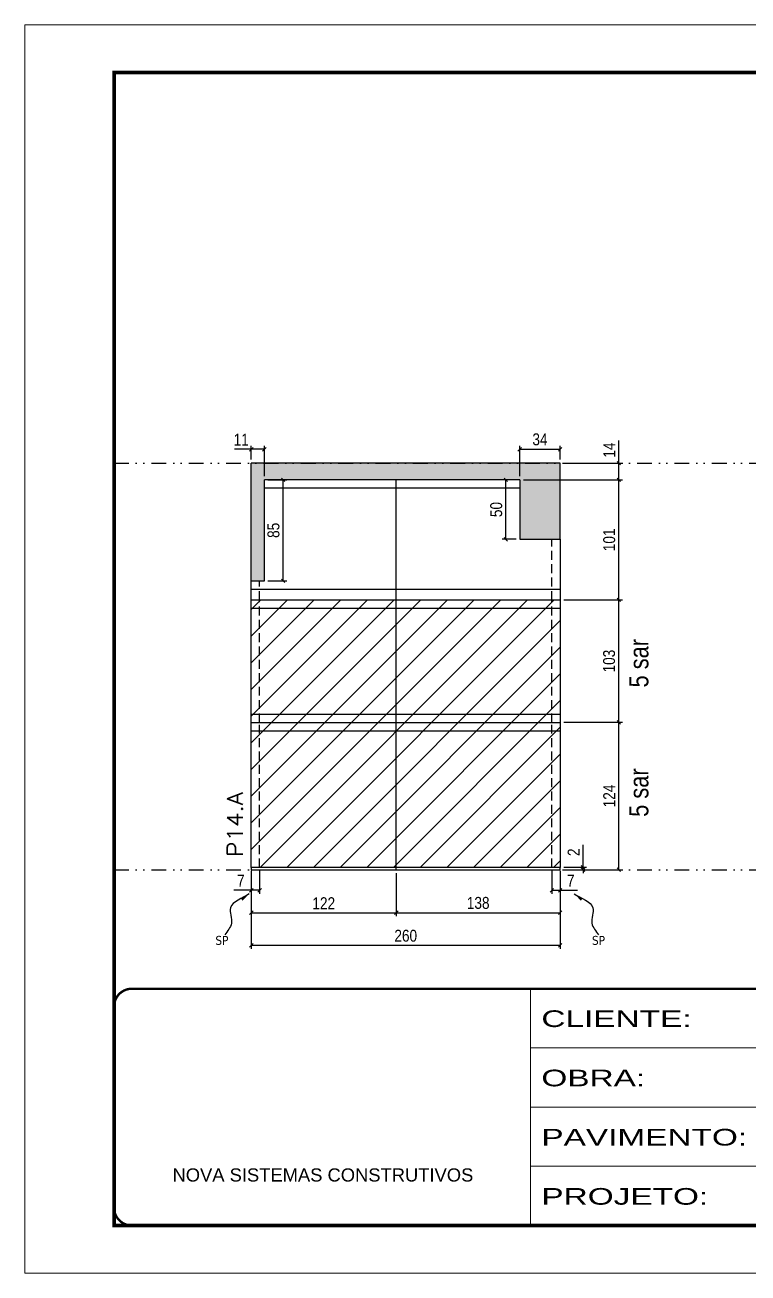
# Model space of a CAD drawing. Extents: x 14400 to 27878, y -21631 to 6985.
# Drawn here: x 19182 to 19791, y 3638 to 4688 of the extents above; entities that cross this region are included whole.
import ezdxf

# ---------------------------------------------------------------- set-up
doc = ezdxf.new("R2010")
doc.units = 0
for name, pattern in [('CONTINUO', [0]), ('DASHED', [0.75, 0.5, -0.25]), ('DIVIDE2', [0.625, 0.25, -0.125, 0, -0.125, 0, -0.125]), ('HIDDEN', [0.375, 0.25, -0.125])]:
    doc.linetypes.add(name, pattern=pattern)
for name, color, linetype in [('COTA', 241, 'Continuous'), ('NOMENCLATURA', 7, 'Continuous'), ('Nível', 160, 'Continuous'), ('Painéis', 200, 'Continuous'), ('SARR_2.2x7', 40, 'Continuous'), ('Sarrafo de Pressão', 42, 'HIDDEN'), ('texto', 7, 'Continuous')]:
    doc.layers.add(name, color=color, linetype=linetype)
for name, color, linetype, lineweight in [('Folhas', 255, 'Continuous', 9), ('Hachura', 251, 'Continuous', 9), ('SARRAFO DE PRESSAO', 251, 'DASHED', 9), ('Texto Seção', 7, 'Continuous', 15)]:
    doc.layers.add(name, color=color, linetype=linetype, lineweight=lineweight)
doc.styles.add('ARIAL', font='arial.ttf')
doc.styles.add('ARIAL_NARROW', font='ARIALN.TTF', dxfattribs={"height": 0.2})
doc.styles.add('COTA TECNICA', font='techl___.ttf', dxfattribs={"height": 10})
doc.styles.add('COTA TECNICA-50', font='techl___.ttf', dxfattribs={"height": 10})
doc.styles.add('REGUA-120', font='ROMANS.shx', dxfattribs={"height": 15})
doc.styles.get("Standard").update_dxf_attribs({"font": 'arial.ttf'})
doc.styles.add('Tecnologia', font='')
doc.styles.get('Tecnologia').set_extended_font_data('Forgotten Futurist')
doc.dimstyles.new('COTA PAINEL-50', dxfattribs={"dimtxt": 10, "dimasz": 3, "dimexe": 3, "dimexo": 3, "dimgap": 3, "dimtad": 1, "dimdec": 1, "dimzin": 12, "dimdsep": 46, "dimtxsty": 'COTA TECNICA-50', "dimblk1": 'OBLIQUE', "dimblk2": 'OBLIQUE', "dimsah": 1, "dimcen": 0.9, "dimclrd": 4, "dimclre": 4, "dimclrt": 240, "dimadec": 1, "dimazin": 3, "dimtfac": 1, "dimtdec": 1, "dimtmove": 0, "dimatfit": 3, "dimfxl": 1, "dimtolj": 1, "dimtzin": 12, "dimarcsym": 0})
doc.dimstyles.new('PAINEL', dxfattribs={"dimtxt": 10, "dimasz": 3, "dimexe": 3, "dimexo": 3, "dimgap": 3, "dimtad": 1, "dimdec": 1, "dimzin": 12, "dimdsep": 46, "dimtxsty": 'COTA TECNICA', "dimblk1": 'OBLIQUE', "dimblk2": 'OBLIQUE', "dimsah": 1, "dimcen": 0.9, "dimclrd": 4, "dimclre": 4, "dimclrt": 240, "dimadec": 1, "dimazin": 3, "dimtfac": 1, "dimtdec": 1, "dimtmove": 0, "dimatfit": 3, "dimfxl": 1, "dimtolj": 1, "dimtzin": 12, "dimarcsym": 0})
doc.dimstyles.get("Standard").update_dxf_attribs({"dimtxt": 0.18, "dimasz": 0.18, "dimexe": 0.18, "dimexo": 0.0625, "dimgap": 0.09, "dimtad": 0, "dimtih": 1, "dimtoh": 1, "dimdec": 4, "dimzin": 0, "dimdsep": 46, "dimtxsty": 'Standard', "dimcen": 0.09, "dimadec": 0, "dimazin": 0, "dimtfac": 1, "dimtdec": 4, "dimtofl": 0, "dimtmove": 0, "dimatfit": 3, "dimfxl": 1, "dimtolj": 1, "dimtzin": 0, "dimarcsym": 0})

# ---------------------------------------------------------------- blocks, each defined once
blk = doc.blocks.new('9999999999')
at = {"color": 30, "linetype": 'CONTINUO'}
for p, q in [((98564.6, 34230.2), (98564.6, 34429.4)), ((98564.6, 34379.6), (99584, 34379.6)), ((98564.6, 34329.8), (99488, 34329.8)), ((98564.6, 34280), (99488, 34280))]:
    blk.add_line(p, q, dxfattribs=at)
at = {"color": 30, "linetype": 'CONTINUO', "const_width": 2}
blk.add_lwpolyline([(99584, 34230.2), (99584, 34414.4, 0.414214), (99569, 34429.4), (98229, 34429.4, 0.414214), (98214, 34414.4), (98214, 34245.2, 0.414214), (98229, 34230.2), (99584, 34230.2)], format="xyb", dxfattribs=at)
at = {"layer": 'Folhas'}
blk.add_lwpolyline([(98139, 34190.2), (99624, 34190.2), (99624, 35240.2), (98139, 35240.2)], close=True, dxfattribs=at)
at = {"layer": 'Folhas', "color": 30, "const_width": 3}
blk.add_lwpolyline([(98214, 34230.2), (99584, 34230.2), (99584, 35200.2), (98214, 35200.2)], close=True, dxfattribs=at)
at = {"color": 7, "linetype": 'Continuous', "ltscale": 5, "style": 'ARIAL'}
blk.add_text('NOVA SISTEMAS CONSTRUTIVOS', height=11.059, dxfattribs=at).set_placement((98263.2, 34267.2))
at = {"layer": 'Folhas', "color": 7, "style": 'Tecnologia', "width": 1.5}
for s, p in [('CLIENTE:', (98573.7, 34397.2)), ('OBRA:', (98573.7, 34347.3)), ('PAVIMENTO:', (98573.7, 34297.5)), ('PROJETO:', (98573.7, 34247.7))]:
    blk.add_text(s, height=14, dxfattribs=at).set_placement(p)
blk = doc.blocks.new('_Oblique')
at = {"color": 0, "linetype": 'ByBlock', "lineweight": -2}
blk.add_line((-0.5, -0.5), (0.5, 0.5), dxfattribs=at)
blk = doc.blocks.new('*D782')
at = {"layer": 'COTA', "color": 4, "lineweight": -2, "transparency": 16777216}
for p, q in [((19372.5, 3975.9), (19372.5, 3910.2)), ((19632.5, 3975.9), (19632.5, 3910.2)), ((19632.5, 3913.2), (19372.5, 3913.2))]:
    blk.add_line(p, q, dxfattribs=at)
at = {"layer": 'Defpoints', "color": 0, "transparency": 16777216}
for p in [(19372.5, 3978.9), (19632.5, 3978.9), (19372.5, 3913.2)]:
    blk.add_point(p, dxfattribs=at)
at = {"layer": 'COTA', "color": 4, "lineweight": -2, "transparency": 16777216, "xscale": 3, "yscale": 3, "zscale": 3, "rotation": 180}
blk.add_blockref('_Oblique', (19372.5, 3913.2), dxfattribs=at)
at = {"layer": 'COTA', "color": 4, "lineweight": -2, "transparency": 16777216, "xscale": 3, "yscale": 3, "zscale": 3}
blk.add_blockref('_Oblique', (19632.5, 3913.2), dxfattribs=at)
at = {"layer": 'COTA', "color": 240, "transparency": 16777216, "insert": (19502.5, 3921.3), "char_height": 10, "attachment_point": 5, "style": 'COTA TECNICA'}
blk.add_mtext('\\A1;260', dxfattribs=at)
blk = doc.blocks.new('*D783')
at = {"layer": 'COTA', "color": 4, "lineweight": -2, "transparency": 16777216}
for p, q in [((19625.5, 3975.9), (19625.5, 3956.6)), ((19632.5, 3973.9), (19632.5, 3956.6)), ((19625.5, 3959.6), (19632.5, 3959.6)), ((19632.5, 3959.6), (19647.2, 3959.6))]:
    blk.add_line(p, q, dxfattribs=at)
at = {"layer": 'Defpoints', "color": 0, "transparency": 16777216}
for p in [(19625.5, 3978.9), (19632.5, 3976.9), (19632.5, 3959.6)]:
    blk.add_point(p, dxfattribs=at)
at = {"layer": 'COTA', "color": 4, "lineweight": -2, "transparency": 16777216, "xscale": 3, "yscale": 3, "zscale": 3, "rotation": 180}
blk.add_blockref('_Oblique', (19625.5, 3959.6), dxfattribs=at)
at = {"layer": 'COTA', "color": 4, "lineweight": -2, "transparency": 16777216, "xscale": 3, "yscale": 3, "zscale": 3}
blk.add_blockref('_Oblique', (19632.5, 3959.6), dxfattribs=at)
at = {"layer": 'COTA', "color": 240, "transparency": 16777216, "insert": (19641.4, 3967.7), "char_height": 10, "attachment_point": 5, "style": 'COTA TECNICA-50'}
blk.add_mtext('\\A1;7', dxfattribs=at)
blk = doc.blocks.new('*D784')
at = {"layer": 'COTA', "color": 4, "lineweight": -2, "transparency": 16777216}
for p, q in [((19372.5, 3973.9), (19372.5, 3956.6)), ((19379.5, 3975.9), (19379.5, 3956.6)), ((19372.5, 3959.6), (19357.8, 3959.6)), ((19379.5, 3959.6), (19372.5, 3959.6))]:
    blk.add_line(p, q, dxfattribs=at)
at = {"layer": 'Defpoints', "color": 0, "transparency": 16777216}
for p in [(19372.5, 3976.9), (19379.5, 3978.9), (19372.5, 3959.6)]:
    blk.add_point(p, dxfattribs=at)
at = {"layer": 'COTA', "color": 4, "lineweight": -2, "transparency": 16777216, "xscale": 3, "yscale": 3, "zscale": 3, "rotation": 180}
blk.add_blockref('_Oblique', (19372.5, 3959.6), dxfattribs=at)
at = {"layer": 'COTA', "color": 4, "lineweight": -2, "transparency": 16777216, "xscale": 3, "yscale": 3, "zscale": 3}
blk.add_blockref('_Oblique', (19379.5, 3959.6), dxfattribs=at)
at = {"layer": 'COTA', "color": 240, "transparency": 16777216, "insert": (19363.7, 3967.7), "char_height": 10, "attachment_point": 5, "style": 'COTA TECNICA-50'}
blk.add_mtext('\\A1;7', dxfattribs=at)
blk = doc.blocks.new('*D785')
at = {"layer": 'COTA', "color": 4, "lineweight": -2, "transparency": 16777216}
for p, q in [((19651.8, 3978.9), (19651.8, 3997.7)), ((19635.5, 3978.9), (19654.8, 3978.9)), ((19635.5, 3976.9), (19654.8, 3976.9)), ((19651.8, 3976.9), (19651.8, 3978.9)), ((19651.8, 3976.9), (19651.8, 3973.9))]:
    blk.add_line(p, q, dxfattribs=at)
at = {"layer": 'Defpoints', "color": 0, "transparency": 16777216}
for p in [(19632.5, 3978.9), (19632.5, 3976.9), (19651.8, 3976.9)]:
    blk.add_point(p, dxfattribs=at)
at = {"layer": 'COTA', "color": 4, "lineweight": -2, "transparency": 16777216, "xscale": 3, "yscale": 3, "zscale": 3}
for p, rotation in [((19651.8, 3978.9), 270), ((19651.8, 3976.9), 90)]:
    blk.add_blockref('_Oblique', p, dxfattribs=dict(at, rotation=rotation))
at = {"layer": 'COTA', "color": 240, "transparency": 16777216, "insert": (19643.8, 3991.6), "char_height": 10, "attachment_point": 5, "rotation": 90, "style": 'COTA TECNICA-50'}
blk.add_mtext('\\A1;2', dxfattribs=at)
blk = doc.blocks.new('*D786')
at = {"layer": 'COTA', "color": 4, "lineweight": -2, "transparency": 16777216}
for p, q in [((19635.5, 4203.9), (19684.9, 4203.9)), ((19681.9, 4100.9), (19681.9, 4203.9)), ((19635.5, 4100.9), (19684.9, 4100.9))]:
    blk.add_line(p, q, dxfattribs=at)
at = {"layer": 'Defpoints', "color": 0, "transparency": 16777216}
for p in [(19632.5, 4203.9), (19681.9, 4203.9), (19632.5, 4100.9)]:
    blk.add_point(p, dxfattribs=at)
at = {"layer": 'COTA', "color": 4, "lineweight": -2, "transparency": 16777216, "xscale": 3, "yscale": 3, "zscale": 3}
for p, rotation in [((19681.9, 4203.9), 90), ((19681.9, 4100.9), 270)]:
    blk.add_blockref('_Oblique', p, dxfattribs=dict(at, rotation=rotation))
at = {"layer": 'COTA', "color": 240, "transparency": 16777216, "insert": (19673.7, 4152.4), "char_height": 10, "attachment_point": 5, "rotation": 90, "style": 'COTA TECNICA-50'}
blk.add_mtext('\\A1;103', dxfattribs=at)
blk = doc.blocks.new('*D790')
at = {"layer": 'COTA', "color": 4, "linetype": 'ByBlock', "lineweight": -2, "transparency": 16777216}
for p, q in [((19635.5, 4100.9), (19684.9, 4100.9)), ((19681.9, 3976.9), (19681.9, 4100.9)), ((19635.5, 3976.9), (19684.9, 3976.9))]:
    blk.add_line(p, q, dxfattribs=at)
at = {"layer": 'Defpoints', "color": 0, "linetype": 'ByBlock', "transparency": 16777216}
for p in [(19632.5, 4100.9), (19681.9, 4100.9), (19632.5, 3976.9)]:
    blk.add_point(p, dxfattribs=at)
at = {"layer": 'COTA', "color": 4, "linetype": 'ByBlock', "lineweight": -2, "transparency": 16777216, "xscale": 3, "yscale": 3, "zscale": 3}
for p, rotation in [((19681.9, 4100.9), 90), ((19681.9, 3976.9), 270)]:
    blk.add_blockref('_Oblique', p, dxfattribs=dict(at, rotation=rotation))
at = {"layer": 'COTA', "color": 240, "linetype": 'ByBlock', "transparency": 16777216, "insert": (19673.8, 4038.9), "char_height": 10, "attachment_point": 5, "rotation": 90, "style": 'COTA TECNICA'}
blk.add_mtext('\\A1;124', dxfattribs=at)
blk = doc.blocks.new('*D791')
at = {"layer": 'COTA', "color": 4, "linetype": 'ByBlock', "lineweight": -2, "transparency": 16777216}
for p, q in [((19635.5, 4100.9), (19684.9, 4100.9)), ((19681.9, 3976.9), (19681.9, 4100.9)), ((19635.5, 3976.9), (19684.9, 3976.9))]:
    blk.add_line(p, q, dxfattribs=at)
at = {"layer": 'Defpoints', "color": 0, "linetype": 'ByBlock', "transparency": 16777216}
for p in [(19632.5, 4100.9), (19681.9, 4100.9), (19632.5, 3976.9)]:
    blk.add_point(p, dxfattribs=at)
at = {"layer": 'COTA', "color": 4, "linetype": 'ByBlock', "lineweight": -2, "transparency": 16777216, "xscale": 3, "yscale": 3, "zscale": 3}
for p, rotation in [((19681.9, 4100.9), 90), ((19681.9, 3976.9), 270)]:
    blk.add_blockref('_Oblique', p, dxfattribs=dict(at, rotation=rotation))
at = {"layer": 'COTA', "color": 240, "linetype": 'ByBlock', "transparency": 16777216, "insert": (19673.8, 4038.9), "char_height": 10, "attachment_point": 5, "rotation": 90, "style": 'COTA TECNICA'}
blk.add_mtext('\\A1;124', dxfattribs=at)
blk = doc.blocks.new('*D792')
at = {"layer": 'COTA', "color": 4, "lineweight": -2, "transparency": 16777216}
for p, q in [((19494.5, 3973.9), (19494.5, 3937.7)), ((19632.5, 3973.9), (19632.5, 3937.7)), ((19494.5, 3940.7), (19632.5, 3940.7))]:
    blk.add_line(p, q, dxfattribs=at)
at = {"layer": 'Defpoints', "color": 0, "transparency": 16777216}
for p in [(19494.5, 3976.9), (19632.5, 3976.9), (19632.5, 3940.7)]:
    blk.add_point(p, dxfattribs=at)
at = {"layer": 'COTA', "color": 4, "lineweight": -2, "transparency": 16777216, "xscale": 3, "yscale": 3, "zscale": 3, "rotation": 180}
blk.add_blockref('_Oblique', (19494.5, 3940.7), dxfattribs=at)
at = {"layer": 'COTA', "color": 4, "lineweight": -2, "transparency": 16777216, "xscale": 3, "yscale": 3, "zscale": 3}
blk.add_blockref('_Oblique', (19632.5, 3940.7), dxfattribs=at)
at = {"layer": 'COTA', "color": 240, "transparency": 16777216, "insert": (19563.5, 3948.9), "char_height": 10, "attachment_point": 5, "style": 'COTA TECNICA'}
blk.add_mtext('\\A1;138', dxfattribs=at)
blk = doc.blocks.new('*D793')
at = {"layer": 'COTA', "color": 4, "lineweight": -2, "transparency": 16777216}
for p, q in [((19372.5, 3973.9), (19372.5, 3937.7)), ((19494.5, 3973.9), (19494.5, 3937.7)), ((19372.5, 3940.7), (19494.5, 3940.7))]:
    blk.add_line(p, q, dxfattribs=at)
at = {"layer": 'Defpoints', "color": 0, "transparency": 16777216}
for p in [(19372.5, 3976.9), (19494.5, 3976.9), (19494.5, 3940.7)]:
    blk.add_point(p, dxfattribs=at)
at = {"layer": 'COTA', "color": 4, "lineweight": -2, "transparency": 16777216, "xscale": 3, "yscale": 3, "zscale": 3, "rotation": 180}
blk.add_blockref('_Oblique', (19372.5, 3940.7), dxfattribs=at)
at = {"layer": 'COTA', "color": 4, "lineweight": -2, "transparency": 16777216, "xscale": 3, "yscale": 3, "zscale": 3}
blk.add_blockref('_Oblique', (19494.5, 3940.7), dxfattribs=at)
at = {"layer": 'COTA', "color": 240, "transparency": 16777216, "insert": (19433.5, 3948.7), "char_height": 10, "attachment_point": 5, "style": 'COTA TECNICA'}
blk.add_mtext('\\A1;122', dxfattribs=at)
blk = doc.blocks.new('*D4108')
at = {"layer": 'COTA', "color": 4, "lineweight": -2, "transparency": 16777216}
for p, q in [((19386.5, 4304.9), (19402.3, 4304.9)), ((19399.3, 4219.9), (19399.3, 4304.9)), ((19386.5, 4219.9), (19402.3, 4219.9))]:
    blk.add_line(p, q, dxfattribs=at)
at = {"layer": 'Defpoints', "color": 0, "transparency": 16777216}
for p in [(19383.5, 4304.9), (19399.3, 4304.9), (19383.5, 4219.9)]:
    blk.add_point(p, dxfattribs=at)
at = {"layer": 'COTA', "color": 4, "lineweight": -2, "transparency": 16777216, "xscale": 3, "yscale": 3, "zscale": 3}
for p, rotation in [((19399.3, 4304.9), 90), ((19399.3, 4219.9), 270)]:
    blk.add_blockref('_Oblique', p, dxfattribs=dict(at, rotation=rotation))
at = {"layer": 'COTA', "color": 240, "transparency": 16777216, "insert": (19391.2, 4262.4), "char_height": 10, "attachment_point": 5, "rotation": 90, "style": 'COTA TECNICA'}
blk.add_mtext('\\A1;85', dxfattribs=at)
blk = doc.blocks.new('*D4124')
at = {"layer": 'COTA', "color": 4, "lineweight": -2, "transparency": 16777216}
for p, q in [((19595.5, 4304.9), (19583.8, 4304.9)), ((19586.8, 4254.9), (19586.8, 4304.9)), ((19595.5, 4254.9), (19583.8, 4254.9))]:
    blk.add_line(p, q, dxfattribs=at)
at = {"layer": 'Defpoints', "color": 0, "transparency": 16777216}
for p in [(19586.8, 4304.9), (19598.5, 4304.9), (19598.5, 4254.9)]:
    blk.add_point(p, dxfattribs=at)
at = {"layer": 'COTA', "color": 4, "lineweight": -2, "transparency": 16777216, "xscale": 3, "yscale": 3, "zscale": 3}
for p, rotation in [((19586.8, 4304.9), 90), ((19586.8, 4254.9), 270)]:
    blk.add_blockref('_Oblique', p, dxfattribs=dict(at, rotation=rotation))
at = {"layer": 'COTA', "color": 240, "transparency": 16777216, "insert": (19578.7, 4279.9), "char_height": 10, "attachment_point": 5, "rotation": 90, "style": 'COTA TECNICA'}
blk.add_mtext('\\A1;50', dxfattribs=at)
blk = doc.blocks.new('*D4125')
at = {"layer": 'COTA', "color": 4, "lineweight": -2, "transparency": 16777216}
for p, q in [((19601.5, 4304.9), (19684.9, 4304.9)), ((19681.9, 4203.9), (19681.9, 4304.9)), ((19635.5, 4203.9), (19684.9, 4203.9))]:
    blk.add_line(p, q, dxfattribs=at)
at = {"layer": 'Defpoints', "color": 0, "transparency": 16777216}
for p in [(19598.5, 4304.9), (19681.9, 4304.9), (19632.5, 4203.9)]:
    blk.add_point(p, dxfattribs=at)
at = {"layer": 'COTA', "color": 4, "lineweight": -2, "transparency": 16777216, "xscale": 3, "yscale": 3, "zscale": 3}
for p, rotation in [((19681.9, 4304.9), 90), ((19681.9, 4203.9), 270)]:
    blk.add_blockref('_Oblique', p, dxfattribs=dict(at, rotation=rotation))
at = {"layer": 'COTA', "color": 240, "transparency": 16777216, "insert": (19673.8, 4254.4), "char_height": 10, "attachment_point": 5, "rotation": 90, "style": 'COTA TECNICA'}
blk.add_mtext('\\A1;101', dxfattribs=at)
blk = doc.blocks.new('*D4126')
at = {"layer": 'COTA', "color": 4, "lineweight": -2, "transparency": 16777216}
for p, q in [((19681.9, 4318.9), (19681.9, 4338)), ((19635.5, 4318.9), (19684.9, 4318.9)), ((19681.9, 4304.9), (19681.9, 4318.9)), ((19601.5, 4304.9), (19684.9, 4304.9))]:
    blk.add_line(p, q, dxfattribs=at)
at = {"layer": 'Defpoints', "color": 0, "transparency": 16777216}
for p in [(19632.5, 4318.9), (19681.9, 4318.9), (19598.5, 4304.9)]:
    blk.add_point(p, dxfattribs=at)
at = {"layer": 'COTA', "color": 4, "lineweight": -2, "transparency": 16777216, "xscale": 3, "yscale": 3, "zscale": 3}
for p, rotation in [((19681.9, 4318.9), 90), ((19681.9, 4304.9), 270)]:
    blk.add_blockref('_Oblique', p, dxfattribs=dict(at, rotation=rotation))
at = {"layer": 'COTA', "color": 240, "transparency": 16777216, "insert": (19673.8, 4329.9), "char_height": 10, "attachment_point": 5, "rotation": 90, "style": 'COTA TECNICA'}
blk.add_mtext('\\A1;14', dxfattribs=at)
blk = doc.blocks.new('*D4127')
at = {"layer": 'COTA', "color": 4, "lineweight": -2, "transparency": 16777216}
for p, q in [((19372.5, 4330.6), (19358.4, 4330.6)), ((19372.5, 4321.9), (19372.5, 4333.6)), ((19383.5, 4330.6), (19372.5, 4330.6)), ((19383.5, 4307.9), (19383.5, 4333.6))]:
    blk.add_line(p, q, dxfattribs=at)
at = {"layer": 'Defpoints', "color": 0, "transparency": 16777216}
for p in [(19372.5, 4330.6), (19372.5, 4318.9), (19383.5, 4304.9)]:
    blk.add_point(p, dxfattribs=at)
at = {"layer": 'COTA', "color": 4, "lineweight": -2, "transparency": 16777216, "xscale": 3, "yscale": 3, "zscale": 3, "rotation": 180}
blk.add_blockref('_Oblique', (19372.5, 4330.6), dxfattribs=at)
at = {"layer": 'COTA', "color": 4, "lineweight": -2, "transparency": 16777216, "xscale": 3, "yscale": 3, "zscale": 3}
blk.add_blockref('_Oblique', (19383.5, 4330.6), dxfattribs=at)
at = {"layer": 'COTA', "color": 240, "transparency": 16777216, "insert": (19364, 4338.7), "char_height": 10, "attachment_point": 5, "style": 'COTA TECNICA'}
blk.add_mtext('\\A1;11', dxfattribs=at)
blk = doc.blocks.new('*D4128')
at = {"layer": 'COTA', "color": 4, "lineweight": -2, "transparency": 16777216}
for p, q in [((19598.5, 4307.9), (19598.5, 4333.6)), ((19598.5, 4330.6), (19632.5, 4330.6)), ((19632.5, 4321.9), (19632.5, 4333.6))]:
    blk.add_line(p, q, dxfattribs=at)
at = {"layer": 'Defpoints', "color": 0, "transparency": 16777216}
for p in [(19632.5, 4330.6), (19632.5, 4318.9), (19598.5, 4304.9)]:
    blk.add_point(p, dxfattribs=at)
at = {"layer": 'COTA', "color": 4, "lineweight": -2, "transparency": 16777216, "xscale": 3, "yscale": 3, "zscale": 3, "rotation": 180}
blk.add_blockref('_Oblique', (19598.5, 4330.6), dxfattribs=at)
at = {"layer": 'COTA', "color": 4, "lineweight": -2, "transparency": 16777216, "xscale": 3, "yscale": 3, "zscale": 3}
blk.add_blockref('_Oblique', (19632.5, 4330.6), dxfattribs=at)
at = {"layer": 'COTA', "color": 240, "transparency": 16777216, "insert": (19615.5, 4338.9), "char_height": 10, "attachment_point": 5, "style": 'COTA TECNICA'}
blk.add_mtext('\\A1;34', dxfattribs=at)

msp = doc.modelspace()

# ---------------------------------------------------------------- hatches: boundary and pattern name
at = {"layer": 'COTA'}
h = msp.add_hatch(dxfattribs=at)
h.set_pattern_fill('AR-CONC', color=256, scale=0.03)
h.paths.add_polyline_path([(19383.52, 4219.86), (19372.52, 4219.86), (19372.52, 4318.86), (19632.52, 4318.86), (19632.52, 4254.86), (19598.52, 4254.86), (19598.52, 4304.86), (19383.52, 4304.86)])
at = {"layer": 'Hachura'}
h = msp.add_hatch(dxfattribs=at)
h.set_pattern_fill('ANSI31', color=256, scale=5)
h.paths.add_polyline_path([(19372.52, 4203.86), (19372.52, 4100.86), (19494.52, 4100.86), (19494.52, 4203.86)])
h.paths.add_polyline_path([(19494.52, 4100.86), (19372.52, 4100.86), (19372.52, 3978.86), (19494.52, 3978.86)])
h.paths.add_polyline_path([(19494.52, 4100.86), (19494.52, 3978.86), (19632.52, 3978.86), (19632.52, 4100.86)])
h.paths.add_polyline_path([(19632.52, 4100.86), (19632.52, 4203.86), (19494.52, 4203.86), (19494.52, 4100.86)])
h.paths.add_polyline_path([(19823.7, 4203.86), (19823.7, 4100.86), (19945.7, 4100.86), (19945.7, 4203.86)])
h.paths.add_polyline_path([(20083.7, 4100.86), (20083.7, 4203.86), (19945.7, 4203.86), (19945.7, 4100.86)])
h.paths.add_polyline_path([(19945.7, 4100.86), (19945.7, 3978.86), (20083.7, 3978.86), (20083.7, 4100.86)])
h.paths.add_polyline_path([(19823.7, 3978.86), (19945.7, 3978.86), (19945.7, 4100.86), (19823.7, 4100.86)])
h.paths.add_polyline_path([(20275.46, 3978.86), (20294.46, 3978.86), (20294.46, 4102.86), (20275.46, 4102.86)])
h.paths.add_polyline_path([(20275.46, 4102.86), (20294.46, 4102.86), (20294.46, 4219.86), (20275.46, 4219.86)])
h.paths.add_polyline_path([(20460.69, 4102.86), (20479.69, 4102.86), (20479.69, 4254.86), (20460.69, 4254.86)])
h.paths.add_polyline_path([(20460.69, 3978.86), (20479.69, 3978.86), (20479.69, 4102.86), (20460.69, 4102.86)])

# ---------------------------------------------------------------- linework, layer by layer
at = {"layer": 'COTA', "linetype": 'ByBlock'}
for p, q in [((19372.52, 4219.86), (19372.52, 4318.86)), ((19632.52, 4318.86), (19372.52, 4318.86)), ((19632.52, 4254.86), (19632.52, 4318.86))]:
    msp.add_line(p, q, dxfattribs=at)
at = {"layer": 'Nível', "color": 4, "linetype": 'DIVIDE2', "ltscale": 50}
for p, q in [((19256.97, 4318.86), (20626.97, 4318.86)), ((19256.97, 3976.86), (20626.97, 3976.86))]:
    msp.add_line(p, q, dxfattribs=at)
at = {"layer": 'Painéis'}
for p, q in [((19598.52, 4304.86), (19383.52, 4304.86)), ((19383.52, 4219.86), (19383.52, 4304.86)), ((19494.52, 3976.86), (19494.52, 4304.86)), ((19598.52, 4304.86), (19598.52, 4254.86)), ((19598.52, 4254.86), (19632.52, 4254.86)), ((19632.52, 4254.86), (19632.52, 3978.86)), ((19372.52, 3978.86), (19372.52, 4219.86)), ((19372.52, 4219.86), (19383.52, 4219.86)), ((19372.52, 4203.86), (19632.52, 4203.86)), ((19372.52, 4100.86), (19632.52, 4100.86))]:
    msp.add_line(p, q, dxfattribs=at)
msp.add_lwpolyline([(19632.52, 3978.86), (19372.52, 3978.86), (19372.52, 3976.86), (19632.52, 3976.86)], close=True, dxfattribs=at)
at = {"layer": 'SARR_2.2x7'}
for p, q in [((19598.52, 4297.86), (19383.52, 4297.86)), ((19372.52, 4212.86), (19632.52, 4212.86)), ((19372.52, 4196.86), (19632.52, 4196.86)), ((19372.52, 4107.86), (19632.52, 4107.86)), ((19372.52, 4093.86), (19632.52, 4093.86))]:
    msp.add_line(p, q, dxfattribs=at)
at = {"layer": 'Sarrafo de Pressão', "ltscale": 30}
for p, q in [((19625.52, 4203.86), (19625.52, 4254.86)), ((19379.52, 4203.86), (19379.52, 4219.86)), ((19379.52, 4100.86), (19379.52, 4203.86)), ((19625.52, 4100.86), (19625.52, 4203.86)), ((19379.52, 3978.86), (19379.52, 4100.86)), ((19625.52, 3978.86), (19625.52, 4100.86))]:
    msp.add_line(p, q, dxfattribs=at)

# ---------------------------------------------------------------- block references
at = {"layer": 'SARRAFO DE PRESSAO', "color": 6, "linetype": 'ByBlock'}
msp.add_blockref('9999999999', (-78957.01, -30552.63), dxfattribs=at)

# ---------------------------------------------------------------- texts
at = {"layer": 'NOMENCLATURA', "style": 'ARIAL_NARROW'}
for p in [(19706.76, 4130.22), (19706.76, 4021.38)]:
    msp.add_text('5 sar', height=16, rotation=90, dxfattribs=at).set_placement(p)
at = {"layer": 'texto', "color": 0, "char_height": 7.5, "attachment_point": 5}
for insert in [(19347.74, 3917.37), (19664.77, 3917.37)]:
    msp.add_mtext('{\\fTahoma|b0|i0|c0|p34;\\C4;SP}', dxfattribs=dict(at, insert=insert))
at = {"layer": 'Texto Seção', "style": 'REGUA-120', "width": 1.1}
msp.add_text('P14.A', height=13, rotation=90, dxfattribs=at).set_placement((19365.27, 3987.62))

# ---------------------------------------------------------------- dimensions: what is measured, and where the dimension line sits
at = {"layer": 'COTA'}
for base, p1, p2, dimstyle, picture, middle in [((19372.52, 4330.63), (19383.52, 4304.86), (19372.52, 4318.86), 'PAINEL', '*D4127', (19363.97, 4338.69)), ((19632.52, 4330.63), (19598.52, 4304.86), (19632.52, 4318.86), 'PAINEL', '*D4128', (19615.52, 4338.85)), ((19494.52, 3940.68), (19372.52, 3976.86), (19494.52, 3976.86), 'PAINEL', '*D793', (19433.52, 3948.74)), ((19632.52, 3959.62), (19625.52, 3978.86), (19632.52, 3976.86), 'COTA PAINEL-50', '*D783', (19641.38, 3967.69))]:
    dim = msp.add_linear_dim(base=base, p1=p1, p2=p2, dimstyle=dimstyle, dxfattribs=at)
    dim.commit()
    dim.dimension.update_dxf_attribs({"geometry": picture, "text_midpoint": middle})
for base, p1, p2, angle, dimstyle, picture, middle in [((19681.89, 4318.86), (19598.52, 4304.86), (19632.52, 4318.86), 90, 'PAINEL', '*D4126', (19673.81, 4329.92)), ((19399.32, 4304.86), (19383.52, 4219.86), (19383.52, 4304.86), 90, 'PAINEL', '*D4108', (19391.19, 4262.36)), ((19586.76, 4304.86), (19598.52, 4254.86), (19598.52, 4304.86), 90, 'PAINEL', '*D4124', (19578.65, 4279.86)), ((19681.89, 4304.86), (19632.52, 4203.86), (19598.52, 4304.86), 90, 'PAINEL', '*D4125', (19673.78, 4254.36)), ((19372.52, 3959.62), (19379.52, 3978.86), (19372.52, 3976.86), 180, 'COTA PAINEL-50', '*D784', (19363.65, 3967.69))]:
    dim = msp.add_linear_dim(base=base, p1=p1, p2=p2, angle=angle, dimstyle=dimstyle, dxfattribs=at)
    dim.commit()
    dim.dimension.update_dxf_attribs({"geometry": picture, "text_midpoint": middle})
for base, p1, p2, picture, middle in [((19681.89, 4203.86), (19632.52, 4100.86), (19632.52, 4203.86), '*D786', (19681.89, 4152.36)), ((19651.78, 3976.86), (19632.52, 3978.86), (19632.52, 3976.86), '*D785', (19651.78, 3991.61))]:
    dim = msp.add_linear_dim(base=base, p1=p1, p2=p2, angle=90, dimstyle='COTA PAINEL-50', dxfattribs=at)
    dim.commit()
    dim.dimension.update_dxf_attribs({"geometry": picture, "text_midpoint": middle, "dimtype": 160})
at = {"layer": 'COTA', "linetype": 'ByBlock'}
for picture in ['*D790', '*D791']:
    dim = msp.add_aligned_dim(p1=(19632.52, 3976.86), p2=(19632.52, 4100.86), distance=-49.37, dimstyle='PAINEL', dxfattribs=at)
    dim.commit()
    dim.dimension.update_dxf_attribs({"geometry": picture, "text_midpoint": (19673.81, 4038.86)})
at = {"layer": 'COTA'}
dim = msp.add_linear_dim(base=(19372.52, 3913.24), p1=(19632.52, 3978.86), p2=(19372.52, 3978.86), angle=180, dimstyle='PAINEL', override={"dimarcsym": 2}, dxfattribs=at)
dim.commit()
dim.dimension.update_dxf_attribs({"geometry": '*D782', "text_midpoint": (19502.52, 3921.35)})
dim = msp.add_linear_dim(base=(19632.52, 3940.68), p1=(19494.52, 3976.86), p2=(19632.52, 3976.86), dimstyle='PAINEL', override={"dimtmove": 1}, dxfattribs=at)
dim.commit()
dim.dimension.update_dxf_attribs({"geometry": '*D792', "text_midpoint": (19563.52, 3948.92)})

# ---------------------------------------------------------------- leaders
at = {"layer": 'COTA', "path_type": 1}
for points in [[(19370.69, 3956.68), (19354.9, 3944.84), (19355.83, 3931.84), (19350.28, 3922.06)], [(19644.35, 3956.68), (19660.13, 3944.84), (19659.21, 3931.84), (19664.76, 3922.06)]]:
    msp.add_leader(points, dimstyle='Standard', override={"dimasz": 8}, dxfattribs=at)

doc.saveas('drawing.dxf')
